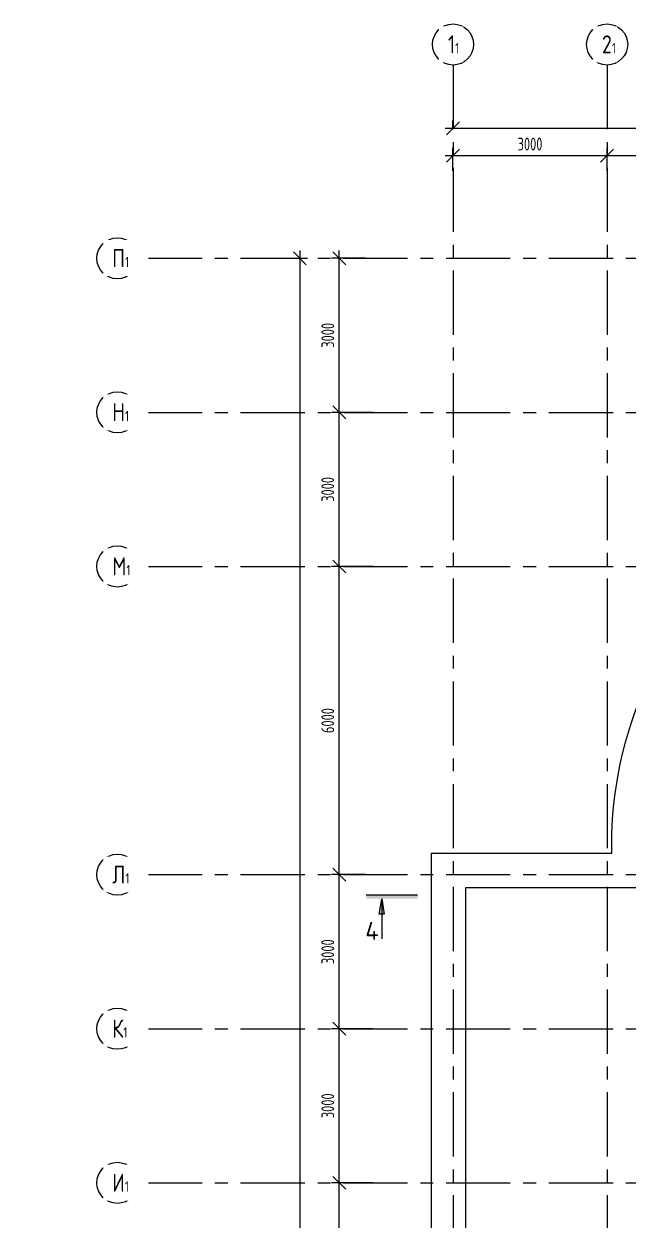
# Model space of a CAD drawing. Header units: millimetres. Extents: x -9318 to 9016603, y 0 to 838141.
# Drawn here: x 49049 to 60811, y 808283 to 831570 of the extents above; entities that cross this region are included whole.
import ezdxf
from ezdxf import colors
from ezdxf.entities.mleader import LeaderData, LeaderLine
from ezdxf.math import Vec2, Vec3

# ---------------------------------------------------------------- set-up
doc = ezdxf.new("R2010")
doc.units = ezdxf.units.MM
doc.linetypes.add('CENTER', pattern=[2, 1.25, -0.25, 0.25, -0.25])
doc.layers.get('Defpoints').update_dxf_attribs({"color": 8})
doc.layers.add('АР_Оси размеры', color=164, linetype='Continuous', lineweight=9)
doc.layers.add('АР_Разрезы', color=175, linetype='Continuous', lineweight=9)
doc.styles.add('ISOCPEUR', font='isocpeur.ttf', dxfattribs={"width": 0.7})
doc.styles.add('METRO-STYLE', font='isocpeur.ttf', dxfattribs={"width": 0.9, "oblique": 15})
doc.styles.add('ГОСТ 2.304', font='isocpeur.ttf', dxfattribs={"width": 0.7})
doc.dimstyles.new('СПДС', dxfattribs={"dimscale": 100, "dimtxt": 2.5, "dimasz": 2.5, "dimexe": 1.5, "dimexo": 0, "dimgap": 1, "dimtad": 1, "dimdec": 0, "dimrnd": 1, "dimtxsty": 'ГОСТ 2.304', "dimblk": 'OBLIQUE', "dimcen": 2.5, "dimdle": 1.5, "dimadec": 0, "dimazin": 2, "dimtfac": 0.75, "dimtdec": 0, "dimtmove": 1, "dimatfit": 3, "dimfxl": 1, "dimtolj": 1, "dimarcsym": 1})

# ---------------------------------------------------------------- blocks, each defined once
blk = doc.blocks.new('_Oblique')
at = {"color": 8, "linetype": 'ByBlock', "lineweight": -2}
blk.add_line((-0.5, -0.5), (0.5, 0.5), dxfattribs=at)
blk = doc.blocks.new('*D1557')
at = {"color": 8, "lineweight": -2, "ltscale": 100, "transparency": 16777216}
for p, q in [((54363, 827008), (54569, 827008)), ((54419, 827158), (54419, 780532)), ((54363, 780682), (54569, 780682))]:
    blk.add_line(p, q, dxfattribs=at)
at = {"layer": 'Defpoints', "color": 0, "ltscale": 100, "transparency": 16777216}
for p in [(54363, 827008), (54363, 780682), (54419, 780682)]:
    blk.add_point(p, dxfattribs=at)
at = {"color": 8, "lineweight": -2, "ltscale": 100, "transparency": 16777216, "xscale": 250, "yscale": 250, "zscale": 250}
for p, rotation in [((54419, 827008), 90), ((54419, 780682), 270)]:
    blk.add_blockref('_Oblique', p, dxfattribs=dict(at, rotation=rotation))
at = {"color": 8, "ltscale": 100, "transparency": 16777216, "insert": (54194, 803845), "char_height": 250, "attachment_point": 5, "rotation": 90, "style": 'ГОСТ 2.304'}
blk.add_mtext('\\A1;46326', dxfattribs=at)
blk = doc.blocks.new('*D60')
at = {"layer": 'Defpoints', "color": 0, "ltscale": 100, "transparency": 16777216}
for p in [(-2088, -20065), (-1433, -20065), (-1664, -26065)]:
    blk.add_point(p, dxfattribs=at)
at = {"layer": 'АР_Оси размеры', "color": 0, "lineweight": -2, "ltscale": 100, "transparency": 16777216}
for p, q in [((-2088, -26215), (-2088, -19915)), ((-1433, -20065), (-2238, -20065)), ((-1664, -26065), (-2238, -26065))]:
    blk.add_line(p, q, dxfattribs=at)
at = {"layer": 'АР_Оси размеры', "color": 0, "lineweight": -2, "ltscale": 100, "transparency": 16777216, "xscale": 250, "yscale": 250, "zscale": 250}
for p, rotation in [((-2088, -20065), 90), ((-2088, -26065), 270)]:
    blk.add_blockref('_Oblique', p, dxfattribs=dict(at, rotation=rotation))
at = {"layer": 'АР_Оси размеры', "color": 0, "ltscale": 100, "transparency": 16777216, "insert": (-2313, -23065), "char_height": 250, "attachment_point": 5, "rotation": 90, "style": 'ГОСТ 2.304'}
blk.add_mtext('\\A1;6000', dxfattribs=at)
blk = doc.blocks.new('*D61')
at = {"layer": 'Defpoints', "color": 0, "ltscale": 100, "transparency": 16777216}
for p in [(-2088, -17065), (-1576, -17065), (-1433, -20065)]:
    blk.add_point(p, dxfattribs=at)
at = {"layer": 'АР_Оси размеры', "color": 0, "lineweight": -2, "ltscale": 100, "transparency": 16777216}
for p, q in [((-2088, -20215), (-2088, -16915)), ((-1576, -17065), (-2238, -17065)), ((-1433, -20065), (-2238, -20065))]:
    blk.add_line(p, q, dxfattribs=at)
at = {"layer": 'АР_Оси размеры', "color": 0, "lineweight": -2, "ltscale": 100, "transparency": 16777216, "xscale": 250, "yscale": 250, "zscale": 250}
for p, rotation in [((-2088, -17065), 90), ((-2088, -20065), 270)]:
    blk.add_blockref('_Oblique', p, dxfattribs=dict(at, rotation=rotation))
at = {"layer": 'АР_Оси размеры', "color": 0, "ltscale": 100, "transparency": 16777216, "insert": (-2313, -18565), "char_height": 250, "attachment_point": 5, "rotation": 90, "style": 'ГОСТ 2.304'}
blk.add_mtext('\\A1;3000', dxfattribs=at)
blk = doc.blocks.new('*D62')
at = {"layer": 'Defpoints', "color": 0, "ltscale": 100, "transparency": 16777216}
for p in [(-2088, -14065), (-1576, -14065), (-1433, -17065)]:
    blk.add_point(p, dxfattribs=at)
at = {"layer": 'АР_Оси размеры', "color": 0, "lineweight": -2, "ltscale": 100, "transparency": 16777216}
for p, q in [((-2088, -17215), (-2088, -13915)), ((-1576, -14065), (-2238, -14065)), ((-1433, -17065), (-2238, -17065))]:
    blk.add_line(p, q, dxfattribs=at)
at = {"layer": 'АР_Оси размеры', "color": 0, "lineweight": -2, "ltscale": 100, "transparency": 16777216, "xscale": 250, "yscale": 250, "zscale": 250}
for p, rotation in [((-2088, -14065), 90), ((-2088, -17065), 270)]:
    blk.add_blockref('_Oblique', p, dxfattribs=dict(at, rotation=rotation))
at = {"layer": 'АР_Оси размеры', "color": 0, "ltscale": 100, "transparency": 16777216, "insert": (-2313, -15565), "char_height": 250, "attachment_point": 5, "rotation": 90, "style": 'ГОСТ 2.304'}
blk.add_mtext('\\A1;3000', dxfattribs=at)
blk = doc.blocks.new('*D63')
at = {"layer": 'Defpoints', "color": 0, "ltscale": 100, "transparency": 16777216}
for p in [(-2088, -8065), (-1428, -8065), (-1576, -14065)]:
    blk.add_point(p, dxfattribs=at)
at = {"layer": 'АР_Оси размеры', "color": 0, "lineweight": -2, "ltscale": 100, "transparency": 16777216}
for p, q in [((-2088, -14215), (-2088, -7915)), ((-1428, -8065), (-2238, -8065)), ((-1576, -14065), (-2238, -14065))]:
    blk.add_line(p, q, dxfattribs=at)
at = {"layer": 'АР_Оси размеры', "color": 0, "lineweight": -2, "ltscale": 100, "transparency": 16777216, "xscale": 250, "yscale": 250, "zscale": 250}
for p, rotation in [((-2088, -8065), 90), ((-2088, -14065), 270)]:
    blk.add_blockref('_Oblique', p, dxfattribs=dict(at, rotation=rotation))
at = {"layer": 'АР_Оси размеры', "color": 0, "ltscale": 100, "transparency": 16777216, "insert": (-2313, -11065), "char_height": 250, "attachment_point": 5, "rotation": 90, "style": 'ГОСТ 2.304'}
blk.add_mtext('\\A1;6000', dxfattribs=at)
blk = doc.blocks.new('*D64')
at = {"layer": 'Defpoints', "color": 0, "ltscale": 100, "transparency": 16777216}
for p in [(-2088, -5065), (-1576, -5065), (-1433, -8065)]:
    blk.add_point(p, dxfattribs=at)
at = {"layer": 'АР_Оси размеры', "color": 0, "lineweight": -2, "ltscale": 100, "transparency": 16777216}
for p, q in [((-1576, -5065), (-2238, -5065)), ((-2088, -8215), (-2088, -4915)), ((-1433, -8065), (-2238, -8065))]:
    blk.add_line(p, q, dxfattribs=at)
at = {"layer": 'АР_Оси размеры', "color": 0, "lineweight": -2, "ltscale": 100, "transparency": 16777216, "xscale": 250, "yscale": 250, "zscale": 250}
for p, rotation in [((-2088, -5065), 90), ((-2088, -8065), 270)]:
    blk.add_blockref('_Oblique', p, dxfattribs=dict(at, rotation=rotation))
at = {"layer": 'АР_Оси размеры', "color": 0, "ltscale": 100, "transparency": 16777216, "insert": (-2313, -6565), "char_height": 250, "attachment_point": 5, "rotation": 90, "style": 'ГОСТ 2.304'}
blk.add_mtext('\\A1;3000', dxfattribs=at)
blk = doc.blocks.new('*D65')
at = {"layer": 'Defpoints', "color": 0, "ltscale": 100, "transparency": 16777216}
for p in [(-2088, -2065), (-1576, -2065), (-1433, -5065)]:
    blk.add_point(p, dxfattribs=at)
at = {"layer": 'АР_Оси размеры', "color": 0, "lineweight": -2, "ltscale": 100, "transparency": 16777216}
for p, q in [((-1576, -2065), (-2238, -2065)), ((-2088, -5215), (-2088, -1915)), ((-1433, -5065), (-2238, -5065))]:
    blk.add_line(p, q, dxfattribs=at)
at = {"layer": 'АР_Оси размеры', "color": 0, "lineweight": -2, "ltscale": 100, "transparency": 16777216, "xscale": 250, "yscale": 250, "zscale": 250}
for p, rotation in [((-2088, -2065), 90), ((-2088, -5065), 270)]:
    blk.add_blockref('_Oblique', p, dxfattribs=dict(at, rotation=rotation))
at = {"layer": 'АР_Оси размеры', "color": 0, "ltscale": 100, "transparency": 16777216, "insert": (-2313, -3565), "char_height": 250, "attachment_point": 5, "rotation": 90, "style": 'ГОСТ 2.304'}
blk.add_mtext('\\A1;3000', dxfattribs=at)
blk = doc.blocks.new('*D66')
at = {"layer": 'Defpoints', "color": 0, "ltscale": 100, "transparency": 16777216}
for p in [(-2914, -2065), (-2914, -49980), (-2858, -49980)]:
    blk.add_point(p, dxfattribs=at)
at = {"layer": 'АР_Оси размеры', "color": 0, "lineweight": -2, "ltscale": 100, "transparency": 16777216}
for p, q in [((-2914, -2065), (-2708, -2065)), ((-2858, -1915), (-2858, -50130)), ((-2914, -49980), (-2708, -49980))]:
    blk.add_line(p, q, dxfattribs=at)
at = {"layer": 'АР_Оси размеры', "color": 0, "lineweight": -2, "ltscale": 100, "transparency": 16777216, "xscale": 250, "yscale": 250, "zscale": 250}
for p, rotation in [((-2858, -2065), 90), ((-2858, -49980), 270)]:
    blk.add_blockref('_Oblique', p, dxfattribs=dict(at, rotation=rotation))
at = {"layer": 'АР_Оси размеры', "color": 0, "ltscale": 100, "transparency": 16777216, "insert": (-3083, -26023), "char_height": 250, "attachment_point": 5, "rotation": 90, "style": 'ГОСТ 2.304'}
blk.add_mtext('\\A1;47915', dxfattribs=at)
blk = doc.blocks.new('*D79')
at = {"layer": 'Defpoints', "color": 0, "ltscale": 100, "transparency": 16777216}
for p in [(3125, -67), (125, -361), (3125, -361)]:
    blk.add_point(p, dxfattribs=at)
at = {"layer": 'АР_Оси размеры', "color": 0, "lineweight": -2, "ltscale": 100, "transparency": 16777216}
for p, q in [((125, -361), (125, 83)), ((3125, -361), (3125, 83)), ((-25, -67), (3275, -67))]:
    blk.add_line(p, q, dxfattribs=at)
at = {"layer": 'АР_Оси размеры', "color": 0, "lineweight": -2, "ltscale": 100, "transparency": 16777216, "xscale": 250, "yscale": 250, "zscale": 250, "rotation": 180}
blk.add_blockref('_Oblique', (125, -67), dxfattribs=at)
at = {"layer": 'АР_Оси размеры', "color": 0, "lineweight": -2, "ltscale": 100, "transparency": 16777216, "xscale": 250, "yscale": 250, "zscale": 250}
blk.add_blockref('_Oblique', (3125, -67), dxfattribs=at)
at = {"layer": 'АР_Оси размеры', "color": 0, "ltscale": 100, "transparency": 16777216, "insert": (1625, 158), "char_height": 250, "attachment_point": 5, "style": 'ГОСТ 2.304'}
blk.add_mtext('\\A1;3000', dxfattribs=at)
blk = doc.blocks.new('*D80')
at = {"layer": 'Defpoints', "color": 0, "ltscale": 100, "transparency": 16777216}
for p in [(6125, 466), (6125, -67), (3125, -361)]:
    blk.add_point(p, dxfattribs=at)
at = {"layer": 'АР_Оси размеры', "color": 0, "lineweight": -2, "ltscale": 100, "transparency": 16777216}
for p, q in [((6125, 466), (6125, -217)), ((3125, -361), (3125, 83)), ((2975, -67), (6275, -67))]:
    blk.add_line(p, q, dxfattribs=at)
at = {"layer": 'АР_Оси размеры', "color": 0, "lineweight": -2, "ltscale": 100, "transparency": 16777216, "xscale": 250, "yscale": 250, "zscale": 250, "rotation": 180}
blk.add_blockref('_Oblique', (3125, -67), dxfattribs=at)
at = {"layer": 'АР_Оси размеры', "color": 0, "lineweight": -2, "ltscale": 100, "transparency": 16777216, "xscale": 250, "yscale": 250, "zscale": 250}
blk.add_blockref('_Oblique', (6125, -67), dxfattribs=at)
at = {"layer": 'АР_Оси размеры', "color": 0, "ltscale": 100, "transparency": 16777216, "insert": (4625, 158), "char_height": 250, "attachment_point": 5, "style": 'ГОСТ 2.304'}
blk.add_mtext('\\A1;3000', dxfattribs=at)
blk = doc.blocks.new('*D96')
at = {"layer": 'Defpoints', "color": 0, "ltscale": 100, "transparency": 16777216}
for p in [(125, 466), (63635, 466), (63635, 466)]:
    blk.add_point(p, dxfattribs=at)
at = {"layer": 'АР_Оси размеры', "color": 0, "lineweight": -2, "ltscale": 100, "transparency": 16777216}
for p, q in [((-25, 466), (63785, 466)), ((125, 466), (125, 616)), ((63635, 466), (63635, 616))]:
    blk.add_line(p, q, dxfattribs=at)
at = {"layer": 'АР_Оси размеры', "color": 0, "lineweight": -2, "ltscale": 100, "transparency": 16777216, "xscale": 250, "yscale": 250, "zscale": 250, "rotation": 180}
blk.add_blockref('_Oblique', (125, 466), dxfattribs=at)
at = {"layer": 'АР_Оси размеры', "color": 0, "lineweight": -2, "ltscale": 100, "transparency": 16777216, "xscale": 250, "yscale": 250, "zscale": 250}
blk.add_blockref('_Oblique', (63635, 466), dxfattribs=at)
at = {"layer": 'АР_Оси размеры', "color": 0, "ltscale": 100, "transparency": 16777216, "insert": (31880, 691), "char_height": 250, "attachment_point": 5, "style": 'ГОСТ 2.304'}
blk.add_mtext('\\A1;63510', dxfattribs=at)
blk = doc.blocks.new('_DotSmall')
at = {"color": 8, "linetype": 'ByBlock', "const_width": 0.5}
blk.add_lwpolyline([(-0.0625, 0, 1), (0.0625, 0, 1)], format="xyb", close=True, dxfattribs=at)
blk = doc.blocks.new('A$C60573c2e')
at = {"layer": 'АР_Разрезы', "ltscale": 100}
h = blk.add_hatch(color=8, dxfattribs=at)
h.dxf.hatch_style = 1
h.paths.add_polyline_path([(-689, -12469), (-689, -12399), (-1689, -12399), (-1689, -12469)])
h.paths.add_polyline_path([(-1339, -12769), (-1389, -12469), (-1389, -12769)])
h.paths.add_polyline_path([(-1389, -12769), (-1389, -12469), (-1440, -12769)])
at = {"layer": 'АР_Разрезы', "color": 8, "lineweight": 25, "ltscale": 100}
for p, q in [((-689, -12399, -2792), (-1689, -12399, -2792)), ((-1440, -12769, -2792), (-1389, -12469, -2792)), ((-1389, -12469, -2792), (-1339, -12769, -2792)), ((-1339, -12769, -2792), (-1440, -12769, -2792))]:
    blk.add_line(p, q, dxfattribs=at)
at = {"layer": 'АР_Разрезы', "color": 8, "lineweight": 25, "ltscale": 100, "elevation": -2792}
blk.add_lwpolyline([(-1389, -12469), (-1389, -13252)], dxfattribs=at)
at = {"layer": 'АР_Разрезы', "color": 8, "lineweight": 25, "ltscale": 100, "insert": (-1710, -12919, -2792), "char_height": 350, "width": 583.33, "attachment_point": 1, "style": 'METRO-STYLE'}
blk.add_mtext('{\\Q0;\\W1;4}', dxfattribs=at)
blk = doc.blocks.new('A$C2a493afe')
at = {"layer": 'АР_Оси размеры', "color": 8, "ltscale": 100}
for base, p1, p2, picture, middle in [((63635, 466.4), (125, 466.4), (63635, 466.4), '*D96', (31880, 691.4)), ((6125, -67.3), (3125, -361.1), (6125, 466.4), '*D80', (4625, 157.7)), ((3125, -67.3), (125, -361.1), (3125, -361.1), '*D79', (1625, 157.7))]:
    dim = blk.add_linear_dim(base=base, p1=p1, p2=p2, dimstyle='СПДС', override={"dimclrd": 8, "dimclre": 8, "dimclrt": 8}, dxfattribs=at)
    dim.commit()
    dim.dimension.update_dxf_attribs({"geometry": picture, "text_midpoint": middle})
for base, p1, p2, picture, middle in [((-2858.2, -49980.1), (-2914.1, -2065.1), (-2914.1, -49980.1), '*D66', (-3083.2, -26022.6)), ((-2087.7, -2065.1), (-1433.4, -5065.1), (-1576.4, -2065.1), '*D65', (-2312.7, -3565.1)), ((-2087.7, -5065.1), (-1433.4, -8065.1), (-1576.4, -5065.1), '*D64', (-2312.7, -6565.1)), ((-2087.7, -8065.1), (-1576.4, -14065.1), (-1428.2, -8065.1), '*D63', (-2312.7, -11065.1)), ((-2087.7, -14065.1), (-1433.4, -17065.1), (-1576.4, -14065.1), '*D62', (-2312.7, -15565.1)), ((-2087.7, -17065.1), (-1433.4, -20065.1), (-1576.4, -17065.1), '*D61', (-2312.7, -18565.1)), ((-2087.7, -20065.1), (-1664.2, -26065.1), (-1433.4, -20065.1), '*D60', (-2312.7, -23065.1))]:
    dim = blk.add_linear_dim(base=base, p1=p1, p2=p2, angle=90, dimstyle='СПДС', override={"dimclrd": 8, "dimclre": 8, "dimclrt": 8}, dxfattribs=at)
    dim.commit()
    dim.dimension.update_dxf_attribs({"geometry": picture, "text_midpoint": middle})

msp = doc.modelspace()

# ---------------------------------------------------------------- linework, layer by layer
at = {"linetype": 'CENTER', "ltscale": 1000}
for p, q in [((57403.29, 830770.42), (57403.29, 776151.4)), ((60403.29, 830770.42), (60403.29, 776151.4)), ((51268.34, 827007.96), (134446.74, 827007.96)), ((51268.34, 824007.96), (134446.74, 824007.96)), ((51268.34, 821007.96), (134446.74, 821007.96)), ((51268.34, 815007.96), (134446.74, 815007.96)), ((51268.34, 812007.96), (134446.74, 812007.96)), ((51268.34, 809007.96), (134446.74, 809007.96))]:
    msp.add_line(p, q, dxfattribs=at)
at = {"ltscale": 100}
for points in [[(81271.91, 787542.96), (75881.91, 787542.95), (75881.92, 779252.96), (70300.01, 779252.95), (69922.1, 779252.95), (69922.1, 778292.96), (62921.91, 778292.96), (62921.91, 802587.96), (56982.03, 802587.96), (56982.03, 815427.96), (60491.81, 815427.96), (60491.81, 815567.96, -0.2153269), (63090.7, 821322.9, -0.15039384), (68842.03, 823918.18), (68982.03, 823918.18), (68982.03, 827427.96), (78822.03, 827427.96), (78822.03, 824427.96), (86982.03, 824427.96)], [(65259.14, 803257.96), (57652.03, 803257.96), (57652.03, 814757.96), (61219.27, 814757.96), (61219.08, 815572.98, -0.18105595), (63602.04, 820807.95, -0.18118062), (68841.38, 823191.28), (69652.03, 823191.28), (69652.03, 826757.96), (78152.03, 826757.96)]]:
    msp.add_lwpolyline(points, format="xyb", dxfattribs=at)
at = {"ltscale": 0.5}
for centre in [(57403.29, 831170.42), (60403.29, 831170.42), (50868.34, 827007.96), (50868.34, 824007.96), (50868.34, 821007.96), (50868.34, 815007.96), (50868.34, 812007.96), (50868.34, 809007.96)]:
    msp.add_circle(centre, 400, dxfattribs=at)

# ---------------------------------------------------------------- block references
at = {"ltscale": 100}
for name, p in [('A$C2a493afe', (57277.03, 829073.06)), ('A$C60573c2e', (57403.29, 827007.96))]:
    msp.add_blockref(name, p, dxfattribs=at)

# ---------------------------------------------------------------- dimensions: what is measured, and where the dimension line sits
dim = msp.add_linear_dim(base=(54418.79, 780682.39), p1=(54362.98, 827007.96), p2=(54362.98, 780682.39), angle=90, dimstyle='СПДС', override={"dimclrd": 8, "dimclre": 8, "dimclrt": 8}, dxfattribs=at)
dim.commit()
dim.dimension.update_dxf_attribs({"geometry": '*D1557', "text_midpoint": (54193.79, 803845.18)})

# ---------------------------------------------------------------- next in the draw order: texts
at = {"char_height": 350, "attachment_point": 1, "line_spacing_factor": 1.149209, "style": 'ГОСТ 2.304', "bg_fill": 2}
for s, insert, width in [('{\\W0.8;1\\H0.57143x;1}', (57303.47, 831348.2), 123.8671), ('{\\W0.8;2\\H0.57143x;1}', (60303.47, 831348.2), 123.8671), ('{\\W0.8;П\\H0.57143x;1}', (50768.52, 827185.74), 528.8202), ('{\\W0.8;Н\\H0.57143x;1}', (50768.52, 824185.74), 528.8202), ('{\\W0.8;М\\H0.57143x;1}', (50768.52, 821185.74), 528.8202), ('{\\W0.8;Л\\H0.57143x;1}', (50768.52, 815185.74), 528.8202), ('{\\W0.8;К\\H0.57143x;1}', (50768.52, 812185.74), 528.8202), ('{\\W0.8;И\\H0.57143x;1}', (50768.52, 809185.74), 528.8202)]:
    msp.add_mtext(s, dxfattribs=dict(at, insert=insert, width=width))

# ---------------------------------------------------------------- next in the draw order: leaders
ml = msp.add_multileader_mtext('Standard')
ml.set_content('+13,200', color=8, style='ISOCPEUR')
ml.set_leader_properties(color=8, linetype='Continuous', lineweight=-1)
ml.set_arrow_properties(name='DOTSMALL')
ml.build(insert=Vec2(0, 0))
ml.multileader.update_dxf_attribs({"has_text_frame": 1, "text_left_attachment_type": 4, "text_right_attachment_type": 4, "dogleg_length": 100, "arrow_head_size": 180})
ctx = ml.context
ctx.base_point, ctx.char_height, ctx.arrow_head_size, ctx.landing_gap_size, ctx.plane_origin = Vec3(93068.63, 826103.47), 250, 180, 50, Vec3(90907.41, 825512.23)
ctx.left_attachment, ctx.right_attachment = 4, 4
notes = []
notes.append((ctx, [(0, (0, 0, 0), (0, 0), (1, 0), 1, [])]))
ctx.mtext.insert, ctx.mtext.width, ctx.mtext.line_spacing_style, ctx.mtext.flow_direction = Vec3(93118.63, 826436.81), 852.697, 2, 5
ml = msp.add_multileader_mtext('Standard')
ml.set_content('+11,550', color=8, style='ISOCPEUR')
ml.set_leader_properties(color=8, linetype='Continuous', lineweight=-1)
ml.set_arrow_properties(name='DOTSMALL')
ml.build(insert=Vec2(0, 0))
ml.multileader.update_dxf_attribs({"has_text_frame": 1, "text_left_attachment_type": 4, "text_right_attachment_type": 4, "dogleg_length": 100, "arrow_head_size": 180})
ctx = ml.context
ctx.base_point, ctx.char_height, ctx.arrow_head_size, ctx.landing_gap_size, ctx.plane_origin = Vec3(88068.63, 825358.47), 250, 180, 50, Vec3(85907.41, 824767.23)
ctx.left_attachment, ctx.right_attachment = 4, 4
notes.append((ctx, [(0, (0, 0, 0), (0, 0), (1, 0), 1, [])]))
ctx.mtext.insert, ctx.mtext.width, ctx.mtext.line_spacing_style, ctx.mtext.flow_direction = Vec3(88118.63, 825691.81), 852.697, 2, 5
for ctx, leaders in notes:
    for number, flags, end, landing, length, lines in leaders:
        leader = LeaderData()
        leader.index, (leader.has_last_leader_line, leader.has_dogleg_vector, leader.attachment_direction) = number, flags
        leader.last_leader_point, leader.dogleg_vector, leader.dogleg_length = Vec3(end), Vec3(landing), length
        for number, points, colour, breaks in lines:
            line = LeaderLine()
            line.index, line.vertices, line.color, line.breaks = number, Vec3.list(points), colors.encode_raw_color(colour), breaks
            leader.lines.append(line)
        ctx.leaders.append(leader)

doc.saveas('drawing.dxf')
